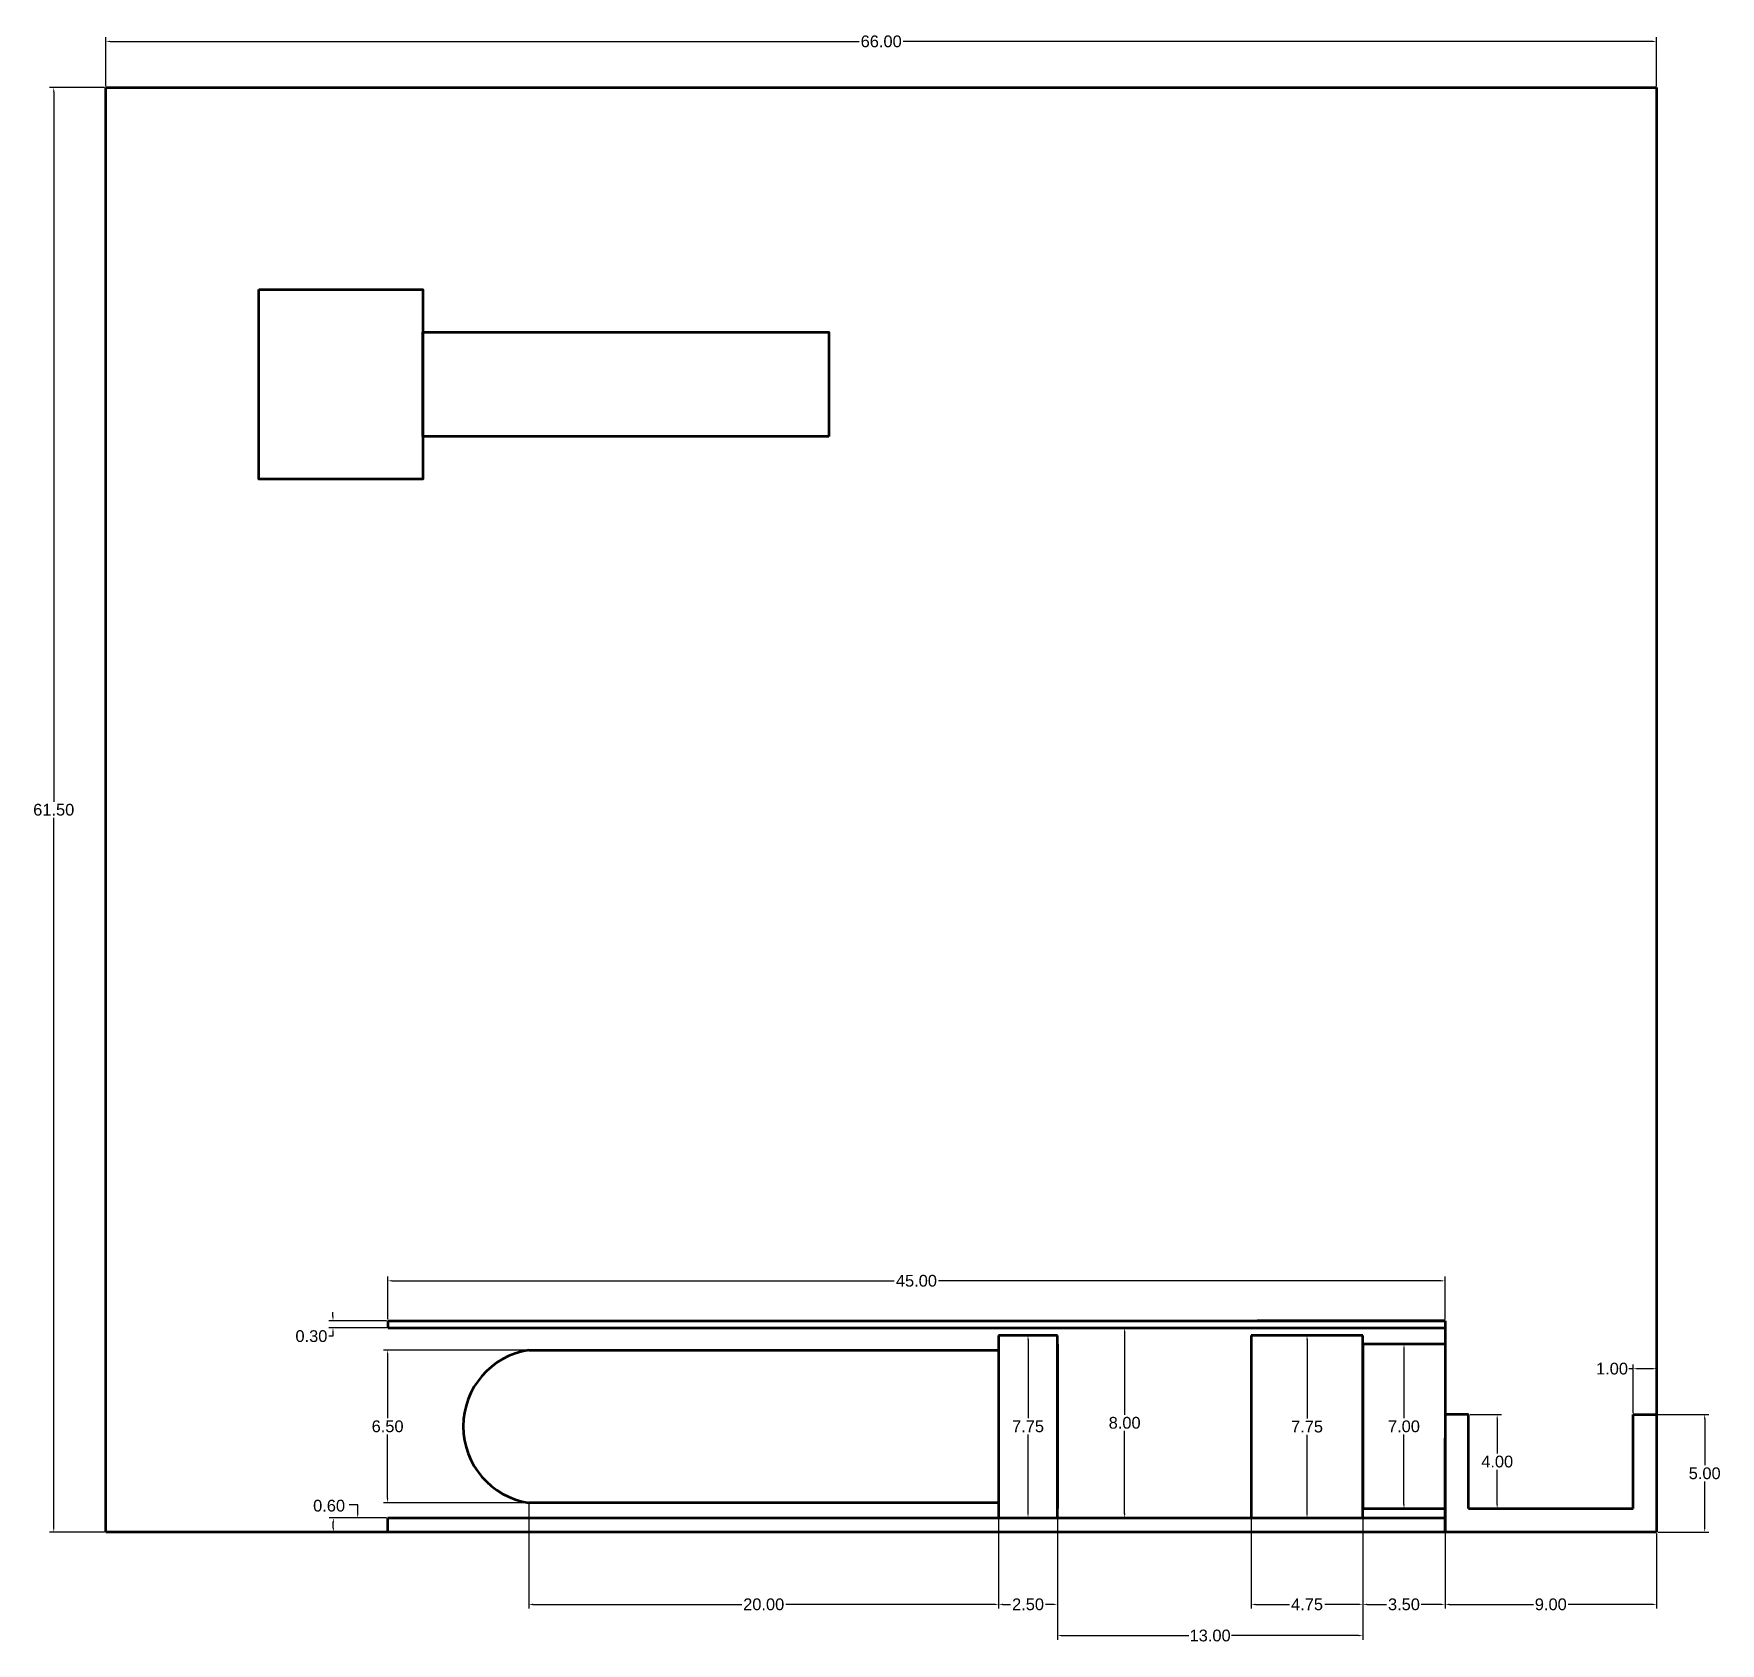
# Model space of a CAD drawing. Header units: inches. Extents: x -27.3 to 44.4, y 5.6 to 74.1.
import ezdxf
from ezdxf import colors
from ezdxf.entities.mleader import LeaderData, LeaderLine
from ezdxf.math import Vec2, Vec3

# ---------------------------------------------------------------- set-up
doc = ezdxf.new("R2010")
doc.units = ezdxf.units.IN
doc.header["$MEASUREMENT"] = 0
doc.styles.get("Standard").update_dxf_attribs({"font": 'arial.ttf'})
doc.dimstyles.new('Label', dxfattribs={"dimtxt": 0.5, "dimasz": 0.18, "dimexe": 0.18, "dimexo": 0.0625, "dimgap": 0.09, "dimtad": 0, "dimtih": 1, "dimtoh": 1, "dimzin": 0, "dimdsep": 46, "dimtxsty": 'Standard', "dimcen": 0.09, "dimadec": 0, "dimazin": 0, "dimtfac": 1, "dimtdec": 4, "dimtofl": 0, "dimtmove": 0, "dimatfit": 3, "dimfxl": 1, "dimtolj": 1, "dimtzin": 0, "dimarcsym": 0})

# ---------------------------------------------------------------- blocks, each defined once
blk = doc.blocks.new('*D2')
at = {"color": 0, "lineweight": -2, "transparency": 16777216}
for p, q in [((-12.266, 19.393), (-12.266, 21.207)), ((-12.086, 21.027), (9.291, 21.027)), ((32.554, 21.027), (11.177, 21.027)), ((32.734, 19.393), (32.734, 21.207))]:
    blk.add_line(p, q, dxfattribs=at)
at = {"color": 0, "transparency": 16777216}
for points in [[(-12.086, 21.057), (-12.086, 20.997), (-12.266, 21.027)], [(32.554, 21.057), (32.554, 20.997), (32.734, 21.027)]]:
    blk.add_solid(points, dxfattribs=at)
at = {"layer": 'Defpoints', "color": 0, "transparency": 16777216}
for p in [(32.734, 21.027), (-12.266, 19.33), (32.734, 19.33)]:
    blk.add_point(p, dxfattribs=at)
at = {"color": 0, "transparency": 16777216, "insert": (10.234, 21.027), "char_height": 0.5, "attachment_point": 5}
blk.add_mtext('\\A1;45.00', dxfattribs=at)
blk = doc.blocks.new('*D5')
at = {"color": 0, "lineweight": -2, "transparency": 16777216}
for p, q in [((-14.599, 19.51), (-14.599, 19.69)), ((-12.328, 19.33), (-14.779, 19.33)), ((-12.328, 19.03), (-14.779, 19.03)), ((-14.599, 18.67), (-14.779, 18.67)), ((-14.599, 18.85), (-14.599, 18.67))]:
    blk.add_line(p, q, dxfattribs=at)
at = {"color": 0, "transparency": 16777216}
for points in [[(-14.629, 19.51), (-14.569, 19.51), (-14.599, 19.33)], [(-14.629, 18.85), (-14.569, 18.85), (-14.599, 19.03)]]:
    blk.add_solid(points, dxfattribs=at)
at = {"layer": 'Defpoints', "color": 0, "transparency": 16777216}
for p in [(-14.599, 19.03), (-12.266, 19.33), (-12.266, 19.03)]:
    blk.add_point(p, dxfattribs=at)
at = {"color": 0, "transparency": 16777216, "insert": (-15.517, 18.67), "char_height": 0.5, "attachment_point": 5}
blk.add_mtext('\\A1;0.30', dxfattribs=at)
blk = doc.blocks.new('*D7')
at = {"color": 0, "lineweight": -2, "transparency": 16777216}
for p, q in [((-12.328, 10.93), (-14.764, 10.93)), ((-12.328, 10.33), (-14.764, 10.33)), ((-14.584, 10.51), (-14.584, 10.75))]:
    blk.add_line(p, q, dxfattribs=at)
at = {"color": 0, "transparency": 16777216}
for points in [[(-14.614, 10.75), (-14.554, 10.75), (-14.584, 10.93)], [(-14.614, 10.51), (-14.554, 10.51), (-14.584, 10.33)]]:
    blk.add_solid(points, dxfattribs=at)
at = {"layer": 'Defpoints', "color": 0, "transparency": 16777216}
for p in [(-14.584, 10.93), (-12.266, 10.93), (-12.266, 10.33)]:
    blk.add_point(p, dxfattribs=at)
at = {"color": 0, "transparency": 16777216, "insert": (-14.764, 11.452), "char_height": 0.5, "attachment_point": 5}
blk.add_mtext('\\A1;0.60', dxfattribs=at)
blk = doc.blocks.new('*D9')
at = {"color": 0, "lineweight": -2, "transparency": 16777216}
for p, q in [((-6.328, 18.08), (-12.454, 18.08)), ((-12.274, 17.9), (-12.274, 15.175)), ((-12.274, 11.76), (-12.274, 14.485)), ((-6.328, 11.58), (-12.454, 11.58))]:
    blk.add_line(p, q, dxfattribs=at)
at = {"color": 0, "transparency": 16777216}
for points in [[(-12.304, 17.9), (-12.244, 17.9), (-12.274, 18.08)], [(-12.304, 11.76), (-12.244, 11.76), (-12.274, 11.58)]]:
    blk.add_solid(points, dxfattribs=at)
at = {"layer": 'Defpoints', "color": 0, "transparency": 16777216}
for p in [(-6.266, 18.08), (-12.274, 11.58), (-6.266, 11.58)]:
    blk.add_point(p, dxfattribs=at)
at = {"color": 0, "transparency": 16777216, "insert": (-12.274, 14.83), "char_height": 0.5, "attachment_point": 5}
blk.add_mtext('\\A1;6.50', dxfattribs=at)
blk = doc.blocks.new('*D10')
at = {"color": 0, "lineweight": -2, "transparency": 16777216}
for p, q in [((-6.266, 11.518), (-6.266, 7.072)), ((13.734, 11.518), (13.734, 7.072)), ((-6.086, 7.252), (2.797, 7.252)), ((13.554, 7.252), (4.671, 7.252))]:
    blk.add_line(p, q, dxfattribs=at)
at = {"color": 0, "transparency": 16777216}
for points in [[(-6.086, 7.282), (-6.086, 7.222), (-6.266, 7.252)], [(13.554, 7.282), (13.554, 7.222), (13.734, 7.252)]]:
    blk.add_solid(points, dxfattribs=at)
at = {"layer": 'Defpoints', "color": 0, "transparency": 16777216}
for p in [(-6.266, 11.58), (13.734, 11.58), (13.734, 7.252)]:
    blk.add_point(p, dxfattribs=at)
at = {"color": 0, "transparency": 16777216, "insert": (3.734, 7.252), "char_height": 0.5, "attachment_point": 5}
blk.add_mtext('\\A1;20.00', dxfattribs=at)
blk = doc.blocks.new('*D11')
at = {"color": 0, "lineweight": -2, "transparency": 16777216}
for p, q in [((13.734, 10.893), (13.734, 7.072)), ((16.234, 10.893), (16.234, 7.072)), ((13.914, 7.252), (14.241, 7.252)), ((16.054, 7.252), (15.727, 7.252))]:
    blk.add_line(p, q, dxfattribs=at)
at = {"color": 0, "transparency": 16777216}
for points in [[(13.914, 7.282), (13.914, 7.222), (13.734, 7.252)], [(16.054, 7.282), (16.054, 7.222), (16.234, 7.252)]]:
    blk.add_solid(points, dxfattribs=at)
at = {"layer": 'Defpoints', "color": 0, "transparency": 16777216}
for p in [(13.734, 10.955), (16.234, 10.955), (16.234, 7.252)]:
    blk.add_point(p, dxfattribs=at)
at = {"color": 0, "transparency": 16777216, "insert": (14.984, 7.252), "char_height": 0.5, "attachment_point": 5}
blk.add_mtext('\\A1;2.50', dxfattribs=at)
blk = doc.blocks.new('*D13')
at = {"color": 0, "lineweight": -2, "transparency": 16777216}
for p, q in [((24.484, 11.268), (24.484, 7.072)), ((29.234, 11.268), (29.234, 7.072)), ((24.664, 7.252), (26.108, 7.252)), ((29.054, 7.252), (27.61, 7.252))]:
    blk.add_line(p, q, dxfattribs=at)
at = {"color": 0, "transparency": 16777216}
for points in [[(24.664, 7.282), (24.664, 7.222), (24.484, 7.252)], [(29.054, 7.282), (29.054, 7.222), (29.234, 7.252)]]:
    blk.add_solid(points, dxfattribs=at)
at = {"layer": 'Defpoints', "color": 0, "transparency": 16777216}
for p in [(24.484, 11.33), (29.234, 11.33), (29.234, 7.252)]:
    blk.add_point(p, dxfattribs=at)
at = {"color": 0, "transparency": 16777216, "insert": (26.859, 7.252), "char_height": 0.5, "attachment_point": 5}
blk.add_mtext('\\A1;4.75', dxfattribs=at)
blk = doc.blocks.new('*D14')
at = {"color": 0, "lineweight": -2, "transparency": 16777216}
for p, q in [((29.234, 11.268), (29.234, 7.072)), ((32.734, 11.268), (32.734, 7.072)), ((29.414, 7.252), (30.246, 7.252)), ((32.554, 7.252), (31.722, 7.252))]:
    blk.add_line(p, q, dxfattribs=at)
at = {"color": 0, "transparency": 16777216}
for points in [[(29.414, 7.282), (29.414, 7.222), (29.234, 7.252)], [(32.554, 7.282), (32.554, 7.222), (32.734, 7.252)]]:
    blk.add_solid(points, dxfattribs=at)
at = {"layer": 'Defpoints', "color": 0, "transparency": 16777216}
for p in [(29.234, 11.33), (32.734, 11.33), (32.734, 7.252)]:
    blk.add_point(p, dxfattribs=at)
at = {"color": 0, "transparency": 16777216, "insert": (30.984, 7.252), "char_height": 0.5, "attachment_point": 5}
blk.add_mtext('\\A1;3.50', dxfattribs=at)
blk = doc.blocks.new('*D15')
at = {"color": 0, "lineweight": -2, "transparency": 16777216}
for p, q in [((32.734, 10.268), (32.734, 7.072)), ((41.734, 10.268), (41.734, 7.072)), ((32.914, 7.252), (36.496, 7.252)), ((41.554, 7.252), (37.973, 7.252))]:
    blk.add_line(p, q, dxfattribs=at)
at = {"color": 0, "transparency": 16777216}
for points in [[(32.914, 7.282), (32.914, 7.222), (32.734, 7.252)], [(41.554, 7.282), (41.554, 7.222), (41.734, 7.252)]]:
    blk.add_solid(points, dxfattribs=at)
at = {"layer": 'Defpoints', "color": 0, "transparency": 16777216}
for p in [(32.734, 10.33), (41.734, 10.33), (41.734, 7.252)]:
    blk.add_point(p, dxfattribs=at)
at = {"color": 0, "transparency": 16777216, "insert": (37.234, 7.252), "char_height": 0.5, "attachment_point": 5}
blk.add_mtext('\\A1;9.00', dxfattribs=at)
blk = doc.blocks.new('*D16')
at = {"color": 0, "lineweight": -2, "transparency": 16777216}
for p, q in [((41.797, 15.33), (43.964, 15.33)), ((43.784, 15.15), (43.784, 13.175)), ((43.784, 10.51), (43.784, 12.485)), ((41.797, 10.33), (43.964, 10.33))]:
    blk.add_line(p, q, dxfattribs=at)
at = {"color": 0, "transparency": 16777216}
for points in [[(43.754, 15.15), (43.814, 15.15), (43.784, 15.33)], [(43.754, 10.51), (43.814, 10.51), (43.784, 10.33)]]:
    blk.add_solid(points, dxfattribs=at)
at = {"layer": 'Defpoints', "color": 0, "transparency": 16777216}
for p in [(41.734, 15.33), (41.734, 10.33), (43.784, 10.33)]:
    blk.add_point(p, dxfattribs=at)
at = {"color": 0, "transparency": 16777216, "insert": (43.784, 12.83), "char_height": 0.5, "attachment_point": 5}
blk.add_mtext('\\A1;5.00', dxfattribs=at)
blk = doc.blocks.new('*D17')
at = {"color": 0, "lineweight": -2, "transparency": 16777216}
for p, q in [((40.734, 17.286), (40.554, 17.286)), ((40.734, 15.393), (40.734, 17.466)), ((41.554, 17.286), (40.914, 17.286)), ((41.734, 15.393), (41.734, 17.466))]:
    blk.add_line(p, q, dxfattribs=at)
at = {"color": 0, "transparency": 16777216}
for points in [[(40.914, 17.316), (40.914, 17.256), (40.734, 17.286)], [(41.554, 17.316), (41.554, 17.256), (41.734, 17.286)]]:
    blk.add_solid(points, dxfattribs=at)
at = {"layer": 'Defpoints', "color": 0, "transparency": 16777216}
for p in [(40.734, 17.286), (40.734, 15.33), (41.734, 15.33)]:
    blk.add_point(p, dxfattribs=at)
at = {"color": 0, "transparency": 16777216, "insert": (39.839, 17.286), "char_height": 0.5, "attachment_point": 5}
blk.add_mtext('\\A1;1.00', dxfattribs=at)
blk = doc.blocks.new('*D22')
at = {"color": 0, "lineweight": -2, "transparency": 16777216}
for p, q in [((26.797, 18.705), (26.679, 18.705)), ((26.859, 18.525), (26.859, 15.162)), ((26.859, 11.11), (26.859, 14.473)), ((26.797, 10.93), (26.679, 10.93))]:
    blk.add_line(p, q, dxfattribs=at)
at = {"color": 0, "transparency": 16777216}
for points in [[(26.829, 18.525), (26.889, 18.525), (26.859, 18.705)], [(26.829, 11.11), (26.889, 11.11), (26.859, 10.93)]]:
    blk.add_solid(points, dxfattribs=at)
at = {"layer": 'Defpoints', "color": 0, "transparency": 16777216}
for p in [(26.859, 18.705), (26.859, 10.93), (26.859, 10.93)]:
    blk.add_point(p, dxfattribs=at)
at = {"color": 0, "transparency": 16777216, "insert": (26.859, 14.818), "char_height": 0.5, "attachment_point": 5}
blk.add_mtext('\\A1;7.75', dxfattribs=at)
blk = doc.blocks.new('*D23')
at = {"color": 0, "lineweight": -2, "transparency": 16777216}
for p, q in [((30.922, 18.33), (30.804, 18.33)), ((30.984, 18.15), (30.984, 15.175)), ((30.984, 11.51), (30.984, 14.485)), ((30.922, 11.33), (30.804, 11.33))]:
    blk.add_line(p, q, dxfattribs=at)
at = {"color": 0, "transparency": 16777216}
for points in [[(30.954, 18.15), (31.014, 18.15), (30.984, 18.33)], [(30.954, 11.51), (31.014, 11.51), (30.984, 11.33)]]:
    blk.add_solid(points, dxfattribs=at)
at = {"layer": 'Defpoints', "color": 0, "transparency": 16777216}
for p in [(30.984, 18.33), (30.984, 11.33), (30.984, 11.33)]:
    blk.add_point(p, dxfattribs=at)
at = {"color": 0, "transparency": 16777216, "insert": (30.984, 14.83), "char_height": 0.5, "attachment_point": 5}
blk.add_mtext('\\A1;7.00', dxfattribs=at)
blk = doc.blocks.new('*D24')
at = {"color": 0, "lineweight": -2, "transparency": 16777216}
for p, q in [((14.922, 18.705), (14.804, 18.705)), ((14.984, 18.525), (14.984, 15.174)), ((14.984, 11.135), (14.984, 14.486)), ((14.922, 10.955), (14.804, 10.955))]:
    blk.add_line(p, q, dxfattribs=at)
at = {"color": 0, "transparency": 16777216}
for points in [[(14.954, 18.525), (15.014, 18.525), (14.984, 18.705)], [(14.954, 11.135), (15.014, 11.135), (14.984, 10.955)]]:
    blk.add_solid(points, dxfattribs=at)
at = {"layer": 'Defpoints', "color": 0, "transparency": 16777216}
for p in [(14.984, 18.705), (14.984, 10.955), (14.984, 10.955)]:
    blk.add_point(p, dxfattribs=at)
at = {"color": 0, "transparency": 16777216, "insert": (14.984, 14.83), "char_height": 0.5, "attachment_point": 5}
blk.add_mtext('\\A1;7.75', dxfattribs=at)
blk = doc.blocks.new('*D25')
at = {"color": 0, "lineweight": -2, "transparency": 16777216}
for p, q in [((33.797, 15.33), (35.132, 15.33)), ((34.952, 15.15), (34.952, 13.675)), ((34.952, 11.51), (34.952, 12.985)), ((33.797, 11.33), (35.132, 11.33))]:
    blk.add_line(p, q, dxfattribs=at)
at = {"color": 0, "transparency": 16777216}
for points in [[(34.922, 15.15), (34.982, 15.15), (34.952, 15.33)], [(34.922, 11.51), (34.982, 11.51), (34.952, 11.33)]]:
    blk.add_solid(points, dxfattribs=at)
at = {"layer": 'Defpoints', "color": 0, "transparency": 16777216}
for p in [(33.734, 15.33), (33.734, 11.33), (34.952, 11.33)]:
    blk.add_point(p, dxfattribs=at)
at = {"color": 0, "transparency": 16777216, "insert": (34.952, 13.33), "char_height": 0.5, "attachment_point": 5}
blk.add_mtext('\\A1;4.00', dxfattribs=at)
blk = doc.blocks.new('*D26')
at = {"color": 0, "lineweight": -2, "transparency": 16777216}
for p, q in [((19.034, 19.03), (18.916, 19.03)), ((19.096, 18.85), (19.096, 15.325)), ((19.096, 11.11), (19.096, 14.635)), ((19.034, 10.93), (18.916, 10.93))]:
    blk.add_line(p, q, dxfattribs=at)
at = {"color": 0, "transparency": 16777216}
for points in [[(19.066, 18.85), (19.126, 18.85), (19.096, 19.03)], [(19.066, 11.11), (19.126, 11.11), (19.096, 10.93)]]:
    blk.add_solid(points, dxfattribs=at)
at = {"layer": 'Defpoints', "color": 0, "transparency": 16777216}
for p in [(19.096, 19.03), (19.096, 10.93), (19.096, 10.93)]:
    blk.add_point(p, dxfattribs=at)
at = {"color": 0, "transparency": 16777216, "insert": (19.096, 14.98), "char_height": 0.5, "attachment_point": 5}
blk.add_mtext('\\A1;8.00', dxfattribs=at)
blk = doc.blocks.new('*D27')
at = {"color": 0, "lineweight": -2, "transparency": 16777216}
for p, q in [((16.234, 10.268), (16.234, 5.744)), ((29.234, 10.268), (29.234, 5.744)), ((16.414, 5.924), (21.825, 5.924)), ((29.054, 5.924), (23.643, 5.924))]:
    blk.add_line(p, q, dxfattribs=at)
at = {"color": 0, "transparency": 16777216}
for points in [[(16.414, 5.954), (16.414, 5.894), (16.234, 5.924)], [(29.054, 5.954), (29.054, 5.894), (29.234, 5.924)]]:
    blk.add_solid(points, dxfattribs=at)
at = {"layer": 'Defpoints', "color": 0, "transparency": 16777216}
for p in [(16.234, 10.33), (29.234, 10.33), (29.234, 5.924)]:
    blk.add_point(p, dxfattribs=at)
at = {"color": 0, "transparency": 16777216, "insert": (22.734, 5.924), "char_height": 0.5, "attachment_point": 5}
blk.add_mtext('\\A1;13.00', dxfattribs=at)
blk = doc.blocks.new('*D28')
at = {"color": 0, "lineweight": -2, "transparency": 16777216}
for p, q in [((-24.328, 71.83), (-26.664, 71.83)), ((-26.484, 71.65), (-26.484, 41.425)), ((-26.484, 10.51), (-26.484, 40.735)), ((-24.328, 10.33), (-26.664, 10.33))]:
    blk.add_line(p, q, dxfattribs=at)
at = {"color": 0, "transparency": 16777216}
for points in [[(-26.514, 71.65), (-26.454, 71.65), (-26.484, 71.83)], [(-26.514, 10.51), (-26.454, 10.51), (-26.484, 10.33)]]:
    blk.add_solid(points, dxfattribs=at)
at = {"layer": 'Defpoints', "color": 0, "transparency": 16777216}
for p in [(-26.484, 71.83), (-24.266, 71.83), (-24.266, 10.33)]:
    blk.add_point(p, dxfattribs=at)
at = {"color": 0, "transparency": 16777216, "insert": (-26.484, 41.08), "char_height": 0.5, "attachment_point": 5}
blk.add_mtext('\\A1;61.50', dxfattribs=at)
blk = doc.blocks.new('*D29')
at = {"color": 0, "lineweight": -2, "transparency": 16777216}
for p, q in [((-24.266, 71.893), (-24.266, 73.971)), ((41.734, 71.893), (41.734, 73.971)), ((-24.086, 73.791), (7.8, 73.791)), ((41.554, 73.791), (9.668, 73.791))]:
    blk.add_line(p, q, dxfattribs=at)
at = {"color": 0, "transparency": 16777216}
for points in [[(-24.086, 73.821), (-24.086, 73.761), (-24.266, 73.791)], [(41.554, 73.821), (41.554, 73.761), (41.734, 73.791)]]:
    blk.add_solid(points, dxfattribs=at)
at = {"layer": 'Defpoints', "color": 0, "transparency": 16777216}
for p in [(41.734, 73.791), (-24.266, 71.83), (41.734, 71.83)]:
    blk.add_point(p, dxfattribs=at)
at = {"color": 0, "transparency": 16777216, "insert": (8.734, 73.791), "char_height": 0.5, "attachment_point": 5}
blk.add_mtext('\\A1;66.00', dxfattribs=at)

msp = doc.modelspace()

# ---------------------------------------------------------------- linework, layer by layer
at = {"lineweight": 53}
for p, q in [((-24.266, 10.33), (-24.266, 71.83)), ((-24.266, 71.83), (41.734, 71.83)), ((41.734, 71.83), (41.734, 10.33)), ((-12.266, 19.33), (32.734, 19.33)), ((-12.266, 19.33), (-12.266, 19.03)), ((-12.266, 19.03), (32.734, 19.03)), ((16.234, 18.705), (13.734, 18.705)), ((13.734, 18.705), (13.734, 10.955)), ((16.234, 10.955), (16.234, 18.705)), ((29.234, 18.705), (24.484, 18.705)), ((24.484, 18.705), (24.484, 10.955)), ((32.734, 19.33), (24.734, 19.33)), ((32.734, 19.33), (29.234, 19.33)), ((29.234, 10.955), (29.234, 18.705)), ((32.734, 19.33), (32.734, 10.33)), ((-6.266, 18.08), (13.734, 18.08)), ((13.734, 18.08), (13.734, 11.58)), ((16.234, 18.33), (16.234, 11.33)), ((32.734, 18.33), (29.234, 18.33)), ((29.234, 18.33), (29.234, 11.33)), ((33.734, 15.33), (32.734, 15.33)), ((32.734, 15.33), (32.734, 11.33)), ((33.734, 11.33), (33.734, 15.33)), ((40.734, 11.33), (40.734, 15.33)), ((40.734, 15.33), (41.734, 15.33)), ((32.734, 10.33), (32.734, 14.33)), ((13.734, 11.58), (-6.266, 11.58)), ((-12.266, 10.33), (-12.266, 10.93)), ((-12.266, 10.93), (32.734, 10.93)), ((29.234, 11.33), (32.734, 11.33)), ((33.734, 11.33), (40.734, 11.33)), ((41.734, 10.33), (-24.266, 10.33))]:
    msp.add_line(p, q, dxfattribs=at)
for p, q in [((32.734, 19.33), (32.734, 18.33)), ((32.734, 18.33), (32.734, 18.33)), ((41.734, 15.33), (41.734, 11.33)), ((13.734, 10.955), (16.234, 10.955)), ((24.484, 10.955), (29.234, 10.955)), ((41.734, 11.33), (41.734, 10.33)), ((32.734, 10.33), (41.734, 10.33))]:
    msp.add_line(p, q)
at = {"lineweight": 30}
msp.add_line((32.734, 10.33), (-12.266, 10.33), dxfattribs=at)
at = {"lineweight": 53}
for points in [[(-17.748, 63.228), (-10.775, 63.228), (-10.775, 55.155), (-17.748, 55.155)], [(6.5, 56.975), (-10.775, 56.975), (-10.775, 61.408), (6.5, 61.408)]]:
    msp.add_lwpolyline(points, close=True, dxfattribs=at)
msp.add_arc((-5.769, 14.83), 3.288, 98.69759, 261.30241, dxfattribs=at)

# ---------------------------------------------------------------- dimensions: what is measured, and where the dimension line sits
for base, p1, p2, picture, middle in [((41.734, 73.791), (-24.266, 71.83), (41.734, 71.83), '*D29', (8.734, 73.791)), ((32.734, 21.027), (-12.266, 19.33), (32.734, 19.33), '*D2', (10.234, 21.027)), ((40.734, 17.286), (41.734, 15.33), (40.734, 15.33), '*D17', (39.839, 17.286)), ((13.734, 7.252), (-6.266, 11.58), (13.734, 11.58), '*D10', (3.734, 7.252)), ((16.234, 7.252), (13.734, 10.955), (16.234, 10.955), '*D11', (14.984, 7.252)), ((29.234, 7.252), (24.484, 11.33), (29.234, 11.33), '*D13', (26.859, 7.252)), ((32.734, 7.252), (29.234, 11.33), (32.734, 11.33), '*D14', (30.984, 7.252)), ((29.234, 5.924), (16.234, 10.33), (29.234, 10.33), '*D27', (22.734, 5.924)), ((41.734, 7.252), (32.734, 10.33), (41.734, 10.33), '*D15', (37.234, 7.252))]:
    dim = msp.add_linear_dim(base=base, p1=p1, p2=p2, dimstyle='Label')
    dim.commit()
    dim.dimension.update_dxf_attribs({"geometry": picture, "text_midpoint": middle})
for base, p1, p2, picture, middle in [((-26.484, 71.83), (-24.266, 10.33), (-24.266, 71.83), '*D28', (-26.484, 41.08)), ((-14.599, 19.03), (-12.266, 19.33), (-12.266, 19.03), '*D5', (-15.517, 18.67)), ((14.984, 10.955), (14.984, 18.705), (14.984, 10.955), '*D24', (14.984, 14.83)), ((-12.274, 11.58), (-6.266, 18.08), (-6.266, 11.58), '*D9', (-12.274, 14.83)), ((30.984, 11.33), (30.984, 18.33), (30.984, 11.33), '*D23', (30.984, 14.83)), ((34.952, 11.33), (33.734, 15.33), (33.734, 11.33), '*D25', (34.952, 13.33)), ((43.784, 10.33), (41.734, 15.33), (41.734, 10.33), '*D16', (43.784, 12.83))]:
    dim = msp.add_linear_dim(base=base, p1=p1, p2=p2, angle=90, dimstyle='Label')
    dim.commit()
    dim.dimension.update_dxf_attribs({"geometry": picture, "text_midpoint": middle})
for base, p1, p2, text, picture, middle in [((19.096, 10.93), (19.096, 19.03), (19.096, 10.93), '8.00', '*D26', (19.096, 14.98)), ((26.859, 10.93), (26.859, 18.705), (26.859, 10.93), '7.75', '*D22', (26.859, 14.818))]:
    dim = msp.add_linear_dim(base=base, p1=p1, p2=p2, angle=90, text=text, dimstyle='Label')
    dim.commit()
    dim.dimension.update_dxf_attribs({"geometry": picture, "text_midpoint": middle})
dim = msp.add_linear_dim(base=(-14.584, 10.93), p1=(-12.266, 10.33), p2=(-12.266, 10.93), angle=90, dimstyle='Label', override={"dimtmove": 2})
dim.commit()
dim.dimension.update_dxf_attribs({"geometry": '*D7', "text_midpoint": (-14.764, 11.452), "dimtype": 160})

# ---------------------------------------------------------------- leaders
ml = msp.add_multileader_mtext('Standard')
ml.set_content('', color=256)
ml.set_leader_properties()
ml.build(insert=Vec2(0, 0))
ml.multileader.update_dxf_attribs({"dogleg_length": 0.36, "arrow_head_size": 0.18})
ctx = ml.context
ctx.base_point, ctx.char_height, ctx.arrow_head_size, ctx.landing_gap_size, ctx.plane_origin = Vec3(-14.086, 11.493), 0.18, 0.18, 0.09, Vec3(-13.546, 10.93)
ctx.text_align_type = 2
notes = []
notes.append((ctx, [(0, (1, 1, 0), (-13.546, 11.493), (-1, 0), 0.36, [(0, [(-13.546, 10.93)], 0, [])])]))
ctx.mtext.insert, ctx.mtext.alignment, ctx.mtext.flow_direction = Vec3(-13.996, 11.583), 3, 5
for ctx, leaders in notes:
    for number, flags, end, landing, length, lines in leaders:
        leader = LeaderData()
        leader.index, (leader.has_last_leader_line, leader.has_dogleg_vector, leader.attachment_direction) = number, flags
        leader.last_leader_point, leader.dogleg_vector, leader.dogleg_length = Vec3(end), Vec3(landing), length
        for number, points, colour, breaks in lines:
            line = LeaderLine()
            line.index, line.vertices, line.color, line.breaks = number, Vec3.list(points), colors.encode_raw_color(colour), breaks
            leader.lines.append(line)
        ctx.leaders.append(leader)

doc.saveas('drawing.dxf')
